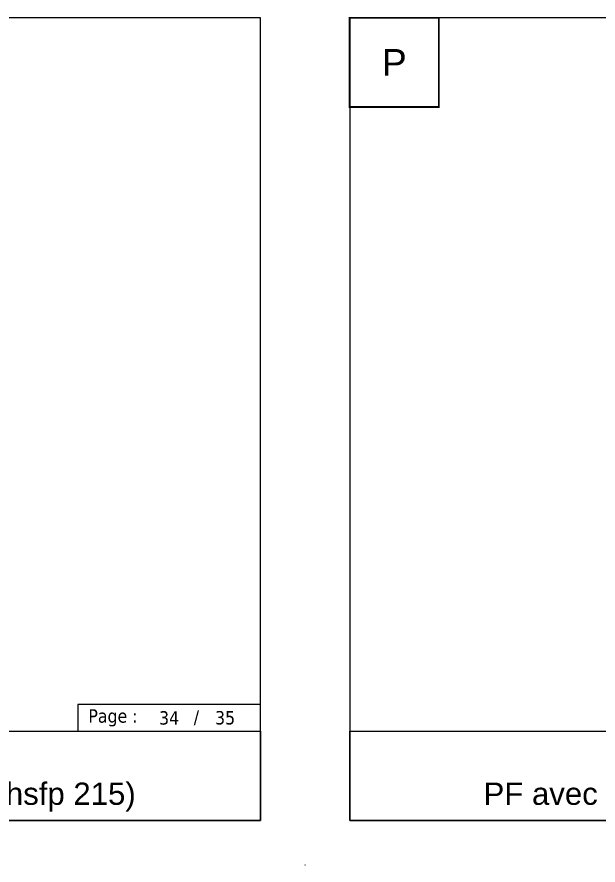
# Model space of a CAD drawing. Header units: millimetres. Extents: x -20000 to 230000, y -17405 to 24510.
# Drawn here: x 146769 to 153285, y -10000 to -490 of the extents above; entities that cross this region are included whole.
import ezdxf
from ezdxf.enums import TextEntityAlignment as Align

# ---------------------------------------------------------------- set-up
doc = ezdxf.new("R2010")
doc.units = ezdxf.units.MM
doc.header["$PDMODE"] = 35
doc.header["$PDSIZE"] = 0.5
doc.layers.get('0').update_dxf_attribs({"lineweight": 13})
for name, color, linetype, lineweight in [('0 - 1 (validé)', 3, 'Continuous', 13), ('1 - Cartouche', 7, 'Continuous', 13), ('1 - Texte', 7, 'Continuous', 13)]:
    doc.layers.add(name, color=color, linetype=linetype, lineweight=lineweight)
for name, color, linetype, lineweight, plot in [('0 - Trame', 1, 'Continuous', 0, False), ('Intouchable', 252, 'Continuous', 13, False), ('Non visible', 163, 'Continuous', 25, False)]:
    doc.layers.add(name, color=color, linetype=linetype, lineweight=lineweight, plot=plot)
doc.styles.get("Standard").update_dxf_attribs({"font": 'ARIALUNI.TTF'})
doc.styles.add('Texte Poralu', font='tahomabd.ttf')

# ---------------------------------------------------------------- blocks, each defined once
blk = doc.blocks.new('Cadre Coupe_Elev')
at = {"const_width": 20}
blk.add_lwpolyline([(500, 9500), (1500, 9500), (1500, 8500), (500, 8500)], close=True, dxfattribs=at)
for p in [(2000, 9500), (8000, 9500), (2000, 1500), (8000, 1500), (2000, 500), (8000, 500)]:
    blk.add_point(p)
at = {"layer": '0 - Trame'}
for points in [[(500, 500), (9500, 500), (9500, 9500), (500, 9500)], [(500, 1500), (9500, 1500), (9500, 500), (500, 500)]]:
    blk.add_lwpolyline(points, close=True, dxfattribs=at)
for p in [(0, 0), (10000, 0)]:
    blk.add_point(p, dxfattribs=at)
at = {"color": 7}
blk.add_attdef('REPERE_1', text='', height=300, dxfattribs=at).set_placement((1000, 9000), align=Align.MIDDLE_CENTER)
at = {"layer": '1 - Texte', "color": 7}
for tag, p in [('DEFINITION1', (5000, 1200)), ('DEFINITION2', (5000, 800))]:
    blk.add_attdef(tag, text='', height=250, dxfattribs=at).set_placement(p, align=Align.MIDDLE_CENTER)
at = {"layer": 'Non visible', "style": 'Texte Poralu'}
for p in [(5447.1, 4905.8), (5447.1, 4605.8)]:
    blk.add_attdef('REPERE_2', text='', height=35, dxfattribs=at).set_placement(p, align=Align.MIDDLE_LEFT)
blk = doc.blocks.new('Cartouche - Total de page')
at = {"layer": '1 - Cartouche', "color": 0, "insert": (0, 0), "char_height": 5, "attachment_point": 5, "style": 'Texte Poralu'}
blk.add_mtext('35', dxfattribs=at)

msp = doc.modelspace()

# ---------------------------------------------------------------- linework, layer by layer
at = {"layer": 'Intouchable'}
msp.add_lwpolyline([(147450, -8500), (149500, -8500), (149500, -8200), (147450, -8200)], close=True, dxfattribs=at)
msp.add_point((148475, -8350), dxfattribs=at)

# ---------------------------------------------------------------- block references
ref = msp.add_blockref('Cadre Coupe_Elev', (150000, -10000))
ref.add_attrib('REPERE_1', 'P', dxfattribs={"color": 7, "height": 300}).set_placement((151000, -1000), align=Align.MIDDLE_CENTER)
ref.add_attrib('DEFINITION2', 'PF avec VR / R-1 - Loggia logt CS 101', dxfattribs={"layer": '1 - Texte', "color": 7, "height": 250}).set_placement((155000, -9200), align=Align.MIDDLE_CENTER)
at = {"layer": '0 - 1 (validé)'}
ref = msp.add_blockref('Cadre Coupe_Elev', (140000, -10000), dxfattribs=at)
ref.add_attrib('DEFINITION2', 'Fenêtre avec VR / R+1 - SdB (hsfp 215)', dxfattribs={"layer": '1 - Texte', "color": 7, "height": 250}).set_placement((145000, -9200), align=Align.MIDDLE_CENTER)
at = {"layer": 'Intouchable', "xscale": 30, "yscale": 30, "zscale": 30}
msp.add_blockref('Cartouche - Total de page', (149102.9, -8350), dxfattribs=at)

# ---------------------------------------------------------------- texts
at = {"style": 'Texte Poralu'}
msp.add_attdef('34', text='', height=150, dxfattribs=at).set_placement((148475, -8350), align=Align.MIDDLE_CENTER)
at = {"layer": 'Intouchable', "char_height": 150, "style": 'Texte Poralu'}
for s, insert, attachment_point in [('Page : ', (147569.36, -8350), 4), ('/', (148780.84, -8350), 5)]:
    msp.add_mtext(s, dxfattribs=dict(at, insert=insert, attachment_point=attachment_point))

doc.saveas('drawing.dxf')
